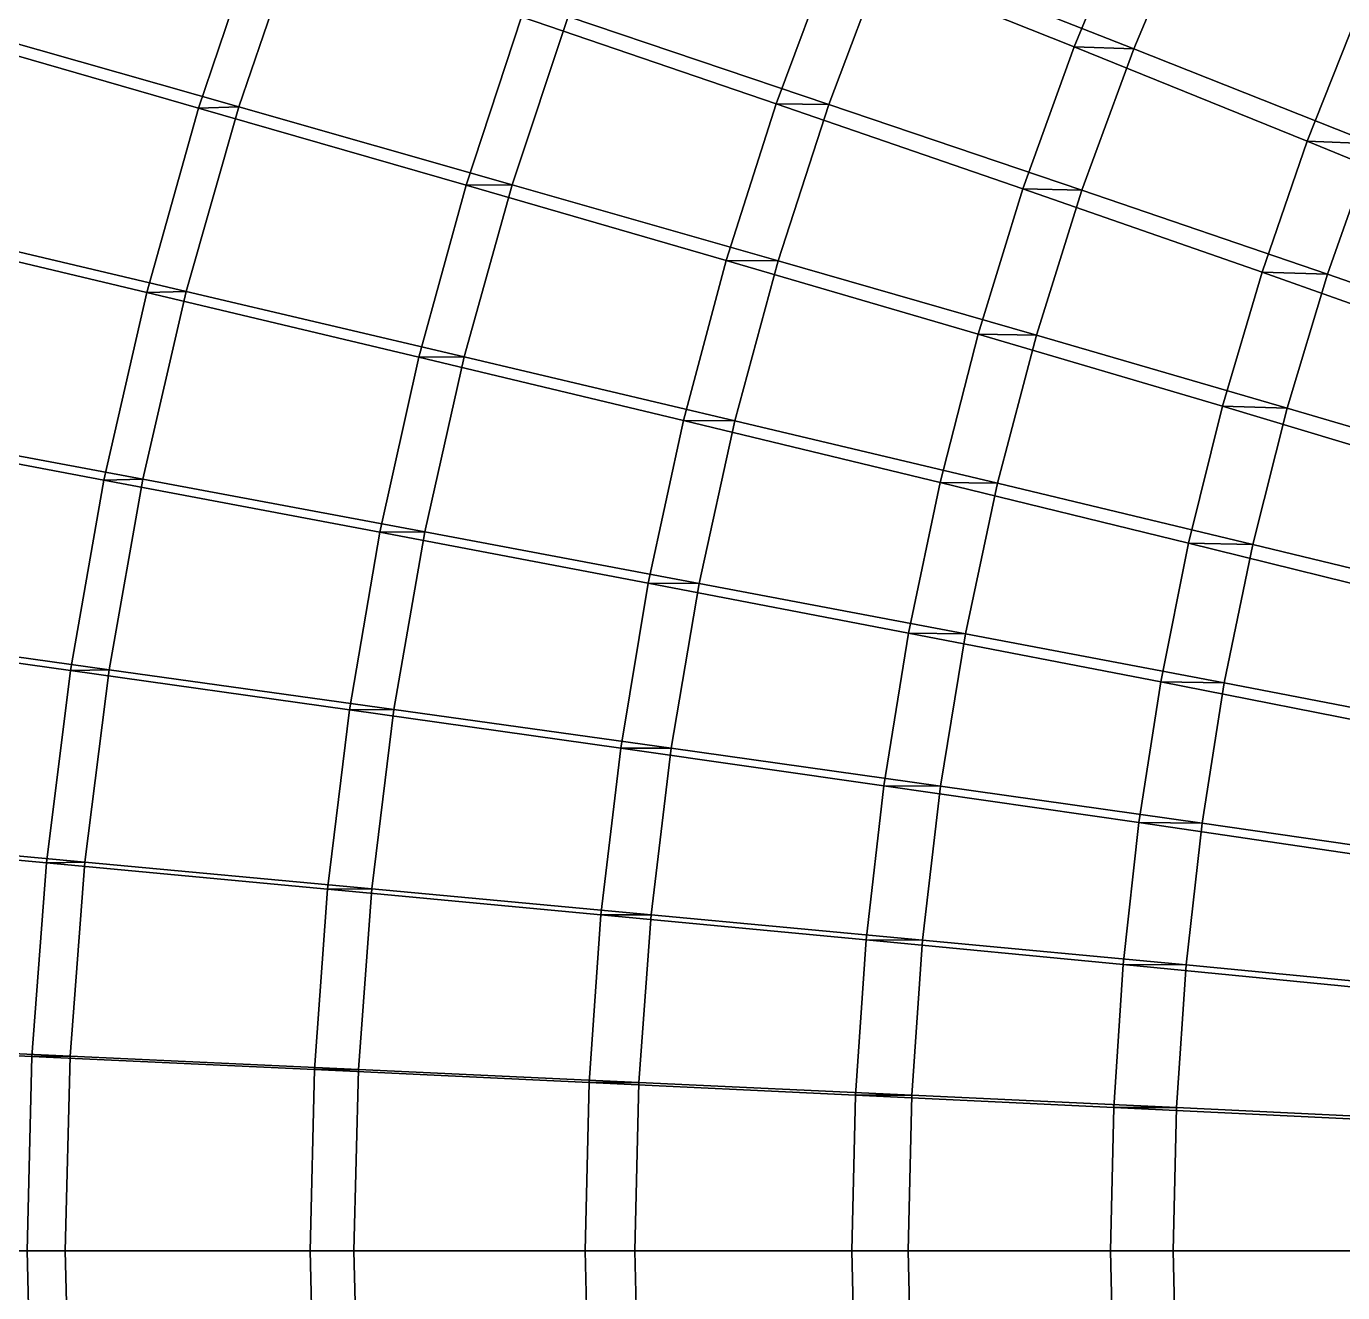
# Model space of a CAD drawing. Header units: metres. Extents: x -2184624 to 1125696, y -1900362 to 1900362.
# Drawn here: x -551038 to -344744, y -6583 to 191972 of the extents above; entities that cross this region are included whole.
import ezdxf

# ---------------------------------------------------------------- set-up
doc = ezdxf.new("R2010")
doc.units = ezdxf.units.M

msp = doc.modelspace()

# ---------------------------------------------------------------- linework, layer by layer
for points in [[(-386847.72, 188742.94, 474286.2), (-424615.16, 203814.2, 493587.8), (-414621.5, 227140.56, 488981.1), (-377900.16, 210403.06, 469848)], [(-377488.1, 188465.88, 492009.75), (-416228.16, 203680.02, 511348.12), (-406083.44, 226956.06, 506774.4), (-368391.4, 210058.28, 487597.06)], [(-524035.1, 179144.9, 535186.56), (-567127.94, 191551.9, 549494.56), (-556722.6, 221766.23, 545665.44), (-514510.97, 207431.45, 531430.44)], [(-517724.6, 179321.75, 552895.44), (-561676.44, 191857.75, 567190.94), (-551147.6, 222102.08, 563400.8), (-508079.84, 207617.14, 549174.7)], [(-433546.16, 179826.3, 497672.1), (-473444.66, 193462.89, 515420), (-463556.94, 219223.48, 511209.25), (-424615.16, 203814.2, 493587.8)], [(-425292.97, 179731.89, 515402.66), (-466122.22, 193504.58, 533163.9), (-456098.44, 219244.39, 528988.5), (-416228.16, 203680.02, 511348.12)], [(-350289.47, 173972.17, 453339.9), (-386847.72, 188742.94, 474286.2), (-377900.16, 210403.06, 469848), (-342364.9, 194000.1, 449096.9)], [(-386847.72, 188742.94, 474286.2), (-377488.1, 188465.88, 492009.75), (-368391.4, 210058.28, 487597.06), (-377900.16, 210403.06, 469848)], [(-377900.16, 210403.06, 469848), (-368391.4, 210058.28, 487597.06), (-377488.1, 188465.88, 492009.75), (-386847.72, 188742.94, 474286.2)], [(-339909.47, 173569.52, 471004.53), (-377488.1, 188465.88, 492009.75), (-368391.4, 210058.28, 487597.06), (-331836.9, 193514.34, 466778.28)], [(-524035.1, 179144.9, 535186.56), (-517724.6, 179321.75, 552895.44), (-508079.84, 207617.14, 549174.7), (-514510.97, 207431.45, 531430.44)], [(-514510.97, 207431.45, 531430.44), (-508079.84, 207617.14, 549174.7), (-517724.6, 179321.75, 552895.44), (-524035.1, 179144.9, 535186.56)], [(-482109.8, 167054.53, 519085.06), (-524035.1, 179144.9, 535186.56), (-514510.97, 207431.45, 531430.44), (-473444.66, 193462.89, 515420)], [(-474905.7, 167107.69, 536797.8), (-517724.6, 179321.75, 552895.44), (-508079.84, 207617.14, 549174.7), (-466122.22, 193504.58, 533163.9)], [(-394844.03, 166488.33, 478221.47), (-433546.16, 179826.3, 497672.1), (-424615.16, 203814.2, 493587.8), (-386847.72, 188742.94, 474286.2)], [(-433546.16, 179826.3, 497672.1), (-425292.97, 179731.89, 515402.66), (-416228.16, 203680.02, 511348.12), (-424615.16, 203814.2, 493587.8)], [(-424615.16, 203814.2, 493587.8), (-416228.16, 203680.02, 511348.12), (-425292.97, 179731.89, 515402.66), (-433546.16, 179826.3, 497672.1)], [(-385616.6, 166268.61, 495921.84), (-425292.97, 179731.89, 515402.66), (-416228.16, 203680.02, 511348.12), (-377488.1, 188465.88, 492009.75)], [(-424615.16, 203814.2, 493587.8), (-416228.16, 203680.02, 511348.12), (-377488.1, 188465.88, 492009.75), (-386847.72, 188742.94, 474286.2)], [(-386847.72, 188742.94, 474286.2), (-377488.1, 188465.88, 492009.75), (-416228.16, 203680.02, 511348.12), (-424615.16, 203814.2, 493587.8)], [(-314977.72, 159464.73, 430786.5), (-350289.47, 173972.17, 453339.9), (-342364.9, 194000.1, 449096.9), (-308054.66, 177890.1, 426767.4)], [(-350289.47, 173972.17, 453339.9), (-339909.47, 173569.52, 471004.53), (-331836.9, 193514.34, 466778.28), (-342364.9, 194000.1, 449096.9)], [(-342364.9, 194000.1, 449096.9), (-331836.9, 193514.34, 466778.28), (-339909.47, 173569.52, 471004.53), (-350289.47, 173972.17, 453339.9)], [(-525962.8, 150402.8, 556055.6), (-570669.9, 160934.69, 570410.06), (-561676.44, 191857.75, 567190.94), (-517724.6, 179321.75, 552895.44)], [(-567127.94, 191551.9, 549494.56), (-561676.44, 191857.75, 567190.94), (-517724.6, 179321.75, 552895.44), (-524035.1, 179144.9, 535186.56)], [(-524035.1, 179144.9, 535186.56), (-517724.6, 179321.75, 552895.44), (-561676.44, 191857.75, 567190.94), (-567127.94, 191551.9, 549494.56)], [(-482109.8, 167054.53, 519085.06), (-474905.7, 167107.69, 536797.8), (-466122.22, 193504.58, 533163.9), (-473444.66, 193462.89, 515420)], [(-473444.66, 193462.89, 515420), (-466122.22, 193504.58, 533163.9), (-474905.7, 167107.69, 536797.8), (-482109.8, 167054.53, 519085.06)], [(-441373.25, 155251.36, 501227.12), (-482109.8, 167054.53, 519085.06), (-473444.66, 193462.89, 515420), (-433546.16, 179826.3, 497672.1)], [(-433236.5, 155187.55, 518931.5), (-474905.7, 167107.69, 536797.8), (-466122.22, 193504.58, 533163.9), (-425292.97, 179731.89, 515402.66)], [(-473444.66, 193462.89, 515420), (-466122.22, 193504.58, 533163.9), (-425292.97, 179731.89, 515402.66), (-433546.16, 179826.3, 497672.1)], [(-433546.16, 179826.3, 497672.1), (-425292.97, 179731.89, 515402.66), (-466122.22, 193504.58, 533163.9), (-473444.66, 193462.89, 515420)], [(-532170.8, 150242.92, 538376.9), (-576016.75, 160667.1, 552746.94), (-567127.94, 191551.9, 549494.56), (-524035.1, 179144.9, 535186.56)], [(-357371.5, 153415.95, 457102.22), (-394844.03, 166488.33, 478221.47), (-386847.72, 188742.94, 474286.2), (-350289.47, 173972.17, 453339.9)], [(-394844.03, 166488.33, 478221.47), (-385616.6, 166268.61, 495921.84), (-377488.1, 188465.88, 492009.75), (-386847.72, 188742.94, 474286.2)], [(-386847.72, 188742.94, 474286.2), (-377488.1, 188465.88, 492009.75), (-385616.6, 166268.61, 495921.84), (-394844.03, 166488.33, 478221.47)], [(-386847.72, 188742.94, 474286.2), (-377488.1, 188465.88, 492009.75), (-339909.47, 173569.52, 471004.53), (-350289.47, 173972.17, 453339.9)], [(-350289.47, 173972.17, 453339.9), (-339909.47, 173569.52, 471004.53), (-377488.1, 188465.88, 492009.75), (-386847.72, 188742.94, 474286.2)], [(-347122.8, 153086.17, 474751.4), (-385616.6, 166268.61, 495921.84), (-377488.1, 188465.88, 492009.75), (-339909.47, 173569.52, 471004.53)], [(-401852.1, 143706.33, 481646.94), (-441373.25, 155251.36, 501227.12), (-433546.16, 179826.3, 497672.1), (-394844.03, 166488.33, 478221.47)], [(-441373.25, 155251.36, 501227.12), (-433236.5, 155187.55, 518931.5), (-425292.97, 179731.89, 515402.66), (-433546.16, 179826.3, 497672.1)], [(-433546.16, 179826.3, 497672.1), (-425292.97, 179731.89, 515402.66), (-433236.5, 155187.55, 518931.5), (-441373.25, 155251.36, 501227.12)], [(-433546.16, 179826.3, 497672.1), (-425292.97, 179731.89, 515402.66), (-385616.6, 166268.61, 495921.84), (-394844.03, 166488.33, 478221.47)], [(-394844.03, 166488.33, 478221.47), (-385616.6, 166268.61, 495921.84), (-425292.97, 179731.89, 515402.66), (-433546.16, 179826.3, 497672.1)], [(-392739.72, 143534.86, 499326.8), (-433236.5, 155187.55, 518931.5), (-425292.97, 179731.89, 515402.66), (-385616.6, 166268.61, 495921.84)], [(-532170.8, 150242.92, 538376.9), (-525962.8, 150402.8, 556055.6), (-517724.6, 179321.75, 552895.44), (-524035.1, 179144.9, 535186.56)], [(-524035.1, 179144.9, 535186.56), (-517724.6, 179321.75, 552895.44), (-525962.8, 150402.8, 556055.6), (-532170.8, 150242.92, 538376.9)], [(-489512.03, 140084.56, 522198.12), (-532170.8, 150242.92, 538376.9), (-524035.1, 179144.9, 535186.56), (-482109.8, 167054.53, 519085.06)], [(-482408.34, 140141.1, 539884.25), (-525962.8, 150402.8, 556055.6), (-517724.6, 179321.75, 552895.44), (-474905.7, 167107.69, 536797.8)], [(-524035.1, 179144.9, 535186.56), (-517724.6, 179321.75, 552895.44), (-474905.7, 167107.69, 536797.8), (-482109.8, 167054.53, 519085.06)], [(-482109.8, 167054.53, 519085.06), (-474905.7, 167107.69, 536797.8), (-517724.6, 179321.75, 552895.44), (-524035.1, 179144.9, 535186.56)], [(-321164.9, 140576.22, 434351.28), (-357371.5, 153415.95, 457102.22), (-350289.47, 173972.17, 453339.9), (-314977.72, 159464.73, 430786.5)], [(-357371.5, 153415.95, 457102.22), (-347122.8, 153086.17, 474751.4), (-339909.47, 173569.52, 471004.53), (-350289.47, 173972.17, 453339.9)], [(-350289.47, 173972.17, 453339.9), (-339909.47, 173569.52, 471004.53), (-347122.8, 153086.17, 474751.4), (-357371.5, 153415.95, 457102.22)], [(-350289.47, 173972.17, 453339.9), (-339909.47, 173569.52, 471004.53), (-303527.1, 158961.64, 448365.88), (-314977.72, 159464.73, 430786.5)], [(-314977.72, 159464.73, 430786.5), (-303527.1, 158961.64, 448365.88), (-339909.47, 173569.52, 471004.53), (-350289.47, 173972.17, 453339.9)], [(-309845.66, 140158.6, 451924.4), (-347122.8, 153086.17, 474751.4), (-339909.47, 173569.52, 471004.53), (-303527.1, 158961.64, 448365.88)], [(-489512.03, 140084.56, 522198.12), (-482408.34, 140141.1, 539884.25), (-474905.7, 167107.69, 536797.8), (-482109.8, 167054.53, 519085.06)], [(-482109.8, 167054.53, 519085.06), (-474905.7, 167107.69, 536797.8), (-482408.34, 140141.1, 539884.25), (-489512.03, 140084.56, 522198.12)], [(-440021.88, 130126.09, 521928.53), (-482408.34, 140141.1, 539884.25), (-474905.7, 167107.69, 536797.8), (-433236.5, 155187.55, 518931.5)], [(-482109.8, 167054.53, 519085.06), (-474905.7, 167107.69, 536797.8), (-433236.5, 155187.55, 518931.5), (-441373.25, 155251.36, 501227.12)], [(-441373.25, 155251.36, 501227.12), (-433236.5, 155187.55, 518931.5), (-474905.7, 167107.69, 536797.8), (-482109.8, 167054.53, 519085.06)], [(-448059.8, 130167.22, 504246.66), (-489512.03, 140084.56, 522198.12), (-482109.8, 167054.53, 519085.06), (-441373.25, 155251.36, 501227.12)], [(-363578.34, 132390.86, 460377.62), (-401852.1, 143706.33, 481646.94), (-394844.03, 166488.33, 478221.47), (-357371.5, 153415.95, 457102.22)], [(-401852.1, 143706.33, 481646.94), (-392739.72, 143534.86, 499326.8), (-385616.6, 166268.61, 495921.84), (-394844.03, 166488.33, 478221.47)], [(-394844.03, 166488.33, 478221.47), (-385616.6, 166268.61, 495921.84), (-392739.72, 143534.86, 499326.8), (-401852.1, 143706.33, 481646.94)], [(-394844.03, 166488.33, 478221.47), (-385616.6, 166268.61, 495921.84), (-347122.8, 153086.17, 474751.4), (-357371.5, 153415.95, 457102.22)], [(-357371.5, 153415.95, 457102.22), (-347122.8, 153086.17, 474751.4), (-385616.6, 166268.61, 495921.84), (-394844.03, 166488.33, 478221.47)], [(-353443.97, 132124.92, 478012.94), (-392739.72, 143534.86, 499326.8), (-385616.6, 166268.61, 495921.84), (-347122.8, 153086.17, 474751.4)], [(-532756.44, 120959.17, 558649.56), (-578085.94, 129440.766, 573052.3), (-570669.9, 160934.69, 570410.06), (-525962.8, 150402.8, 556055.6)], [(-576016.75, 160667.1, 552746.94), (-570669.9, 160934.69, 570410.06), (-525962.8, 150402.8, 556055.6), (-532170.8, 150242.92, 538376.9)], [(-532170.8, 150242.92, 538376.9), (-525962.8, 150402.8, 556055.6), (-570669.9, 160934.69, 570410.06), (-576016.75, 160667.1, 552746.94)], [(-538880.56, 120823.17, 540995.7), (-583346.94, 129218.39, 555416.56), (-576016.75, 160667.1, 552746.94), (-532170.8, 150242.92, 538376.9)], [(-407839.06, 120466.61, 484556.5), (-448059.8, 130167.22, 504246.66), (-441373.25, 155251.36, 501227.12), (-401852.1, 143706.33, 481646.94)], [(-448059.8, 130167.22, 504246.66), (-440021.88, 130126.09, 521928.53), (-433236.5, 155187.55, 518931.5), (-441373.25, 155251.36, 501227.12)], [(-441373.25, 155251.36, 501227.12), (-433236.5, 155187.55, 518931.5), (-440021.88, 130126.09, 521928.53), (-448059.8, 130167.22, 504246.66)], [(-441373.25, 155251.36, 501227.12), (-433236.5, 155187.55, 518931.5), (-392739.72, 143534.86, 499326.8), (-401852.1, 143706.33, 481646.94)], [(-401852.1, 143706.33, 481646.94), (-392739.72, 143534.86, 499326.8), (-433236.5, 155187.55, 518931.5), (-441373.25, 155251.36, 501227.12)], [(-398824.38, 120335.61, 502218.7), (-440021.88, 130126.09, 521928.53), (-433236.5, 155187.55, 518931.5), (-392739.72, 143534.86, 499326.8)], [(-326587.3, 121276.42, 437454.94), (-363578.34, 132390.86, 460377.62), (-357371.5, 153415.95, 457102.22), (-321164.9, 140576.22, 434351.28)], [(-363578.34, 132390.86, 460377.62), (-353443.97, 132124.92, 478012.94), (-347122.8, 153086.17, 474751.4), (-357371.5, 153415.95, 457102.22)], [(-357371.5, 153415.95, 457102.22), (-347122.8, 153086.17, 474751.4), (-353443.97, 132124.92, 478012.94), (-363578.34, 132390.86, 460377.62)], [(-357371.5, 153415.95, 457102.22), (-347122.8, 153086.17, 474751.4), (-309845.66, 140158.6, 451924.4), (-321164.9, 140576.22, 434351.28)], [(-321164.9, 140576.22, 434351.28), (-309845.66, 140158.6, 451924.4), (-347122.8, 153086.17, 474751.4), (-357371.5, 153415.95, 457102.22)], [(-315382.56, 120935.266, 455022.12), (-353443.97, 132124.92, 478012.94), (-347122.8, 153086.17, 474751.4), (-309845.66, 140158.6, 451924.4)], [(-538880.56, 120823.17, 540995.7), (-532756.44, 120959.17, 558649.56), (-525962.8, 150402.8, 556055.6), (-532170.8, 150242.92, 538376.9)], [(-532170.8, 150242.92, 538376.9), (-525962.8, 150402.8, 556055.6), (-532756.44, 120959.17, 558649.56), (-538880.56, 120823.17, 540995.7)], [(-495616.8, 112641.86, 524753), (-538880.56, 120823.17, 540995.7), (-532170.8, 150242.92, 538376.9), (-489512.03, 140084.56, 522198.12)], [(-488595.5, 112695, 542417.25), (-532756.44, 120959.17, 558649.56), (-525962.8, 150402.8, 556055.6), (-482408.34, 140141.1, 539884.25)], [(-532170.8, 150242.92, 538376.9), (-525962.8, 150402.8, 556055.6), (-482408.34, 140141.1, 539884.25), (-489512.03, 140084.56, 522198.12)], [(-489512.03, 140084.56, 522198.12), (-482408.34, 140141.1, 539884.25), (-525962.8, 150402.8, 556055.6), (-532170.8, 150242.92, 538376.9)], [(-368880.88, 110958.75, 463159.78), (-407839.06, 120466.61, 484556.5), (-401852.1, 143706.33, 481646.94), (-363578.34, 132390.86, 460377.62)], [(-407839.06, 120466.61, 484556.5), (-398824.38, 120335.61, 502218.7), (-392739.72, 143534.86, 499326.8), (-401852.1, 143706.33, 481646.94)], [(-401852.1, 143706.33, 481646.94), (-392739.72, 143534.86, 499326.8), (-398824.38, 120335.61, 502218.7), (-407839.06, 120466.61, 484556.5)], [(-401852.1, 143706.33, 481646.94), (-392739.72, 143534.86, 499326.8), (-353443.97, 132124.92, 478012.94), (-363578.34, 132390.86, 460377.62)], [(-363578.34, 132390.86, 460377.62), (-353443.97, 132124.92, 478012.94), (-392739.72, 143534.86, 499326.8), (-401852.1, 143706.33, 481646.94)], [(-358843.7, 110748.94, 480783.1), (-398824.38, 120335.61, 502218.7), (-392739.72, 143534.86, 499326.8), (-353443.97, 132124.92, 478012.94)], [(-495616.8, 112641.86, 524753), (-488595.5, 112695, 542417.25), (-482408.34, 140141.1, 539884.25), (-489512.03, 140084.56, 522198.12)], [(-489512.03, 140084.56, 522198.12), (-482408.34, 140141.1, 539884.25), (-488595.5, 112695, 542417.25), (-495616.8, 112641.86, 524753)], [(-453574.25, 104654.55, 506725.22), (-495616.8, 112641.86, 524753), (-489512.03, 140084.56, 522198.12), (-448059.8, 130167.22, 504246.66)], [(-489512.03, 140084.56, 522198.12), (-482408.34, 140141.1, 539884.25), (-440021.88, 130126.09, 521928.53), (-448059.8, 130167.22, 504246.66)], [(-448059.8, 130167.22, 504246.66), (-440021.88, 130126.09, 521928.53), (-482408.34, 140141.1, 539884.25), (-489512.03, 140084.56, 522198.12)], [(-445617.44, 104629.47, 524388.5), (-488595.5, 112695, 542417.25), (-482408.34, 140141.1, 539884.25), (-440021.88, 130126.09, 521928.53)], [(-331219.8, 101619.45, 440091.72), (-368880.88, 110958.75, 463159.78), (-363578.34, 132390.86, 460377.62), (-326587.3, 121276.42, 437454.94)], [(-368880.88, 110958.75, 463159.78), (-358843.7, 110748.94, 480783.1), (-353443.97, 132124.92, 478012.94), (-363578.34, 132390.86, 460377.62)], [(-363578.34, 132390.86, 460377.62), (-353443.97, 132124.92, 478012.94), (-358843.7, 110748.94, 480783.1), (-368880.88, 110958.75, 463159.78)], [(-363578.34, 132390.86, 460377.62), (-353443.97, 132124.92, 478012.94), (-315382.56, 120935.266, 455022.12), (-326587.3, 121276.42, 437454.94)], [(-326587.3, 121276.42, 437454.94), (-315382.56, 120935.266, 455022.12), (-353443.97, 132124.92, 478012.94), (-363578.34, 132390.86, 460377.62)], [(-320112.44, 101347.016, 457653.66), (-358843.7, 110748.94, 480783.1), (-353443.97, 132124.92, 478012.94), (-315382.56, 120935.266, 455022.12)], [(-412776.75, 96841.51, 486944.78), (-453574.25, 104654.55, 506725.22), (-448059.8, 130167.22, 504246.66), (-407839.06, 120466.61, 484556.5)], [(-453574.25, 104654.55, 506725.22), (-445617.44, 104629.47, 524388.5), (-440021.88, 130126.09, 521928.53), (-448059.8, 130167.22, 504246.66)], [(-448059.8, 130167.22, 504246.66), (-440021.88, 130126.09, 521928.53), (-445617.44, 104629.47, 524388.5), (-453574.25, 104654.55, 506725.22)], [(-448059.8, 130167.22, 504246.66), (-440021.88, 130126.09, 521928.53), (-398824.38, 120335.61, 502218.7), (-407839.06, 120466.61, 484556.5)], [(-407839.06, 120466.61, 484556.5), (-398824.38, 120335.61, 502218.7), (-440021.88, 130126.09, 521928.53), (-448059.8, 130167.22, 504246.66)], [(-403842.25, 96744.48, 504592.28), (-445617.44, 104629.47, 524388.5), (-440021.88, 130126.09, 521928.53), (-398824.38, 120335.61, 502218.7)], [(-544132.4, 90985.77, 543037.56), (-589084.5, 97314.945, 557498.44), (-583346.94, 129218.39, 555416.56), (-538880.56, 120823.17, 540995.7)], [(-538073.75, 91092.49, 560671.94), (-583890.4, 97486.57, 575112.8), (-578085.94, 129440.766, 573052.3), (-532756.44, 120959.17, 558649.56)], [(-583346.94, 129218.39, 555416.56), (-578085.94, 129440.766, 573052.3), (-532756.44, 120959.17, 558649.56), (-538880.56, 120823.17, 540995.7)], [(-538880.56, 120823.17, 540995.7), (-532756.44, 120959.17, 558649.56), (-578085.94, 129440.766, 573052.3), (-583346.94, 129218.39, 555416.56)], [(-544132.4, 90985.77, 543037.56), (-538073.75, 91092.49, 560671.94), (-532756.44, 120959.17, 558649.56), (-538880.56, 120823.17, 540995.7)], [(-538880.56, 120823.17, 540995.7), (-532756.44, 120959.17, 558649.56), (-538073.75, 91092.49, 560671.94), (-544132.4, 90985.77, 543037.56)], [(-500395.3, 84817.836, 526745.4), (-544132.4, 90985.77, 543037.56), (-538880.56, 120823.17, 540995.7), (-495616.8, 112641.86, 524753)], [(-538880.56, 120823.17, 540995.7), (-532756.44, 120959.17, 558649.56), (-488595.5, 112695, 542417.25), (-495616.8, 112641.86, 524753)], [(-495616.8, 112641.86, 524753), (-488595.5, 112695, 542417.25), (-532756.44, 120959.17, 558649.56), (-538880.56, 120823.17, 540995.7)], [(-493438.2, 84862.35, 544392.4), (-538073.75, 91092.49, 560671.94), (-532756.44, 120959.17, 558649.56), (-488595.5, 112695, 542417.25)], [(-373254.28, 89183.734, 465443.72), (-412776.75, 96841.51, 486944.78), (-407839.06, 120466.61, 484556.5), (-368880.88, 110958.75, 463159.78)], [(-412776.75, 96841.51, 486944.78), (-403842.25, 96744.48, 504592.28), (-398824.38, 120335.61, 502218.7), (-407839.06, 120466.61, 484556.5)], [(-407839.06, 120466.61, 484556.5), (-398824.38, 120335.61, 502218.7), (-403842.25, 96744.48, 504592.28), (-412776.75, 96841.51, 486944.78)], [(-407839.06, 120466.61, 484556.5), (-398824.38, 120335.61, 502218.7), (-358843.7, 110748.94, 480783.1), (-368880.88, 110958.75, 463159.78)], [(-368880.88, 110958.75, 463159.78), (-358843.7, 110748.94, 480783.1), (-398824.38, 120335.61, 502218.7), (-407839.06, 120466.61, 484556.5)], [(-363296.84, 89023.64, 483056.9), (-403842.25, 96744.48, 504592.28), (-398824.38, 120335.61, 502218.7), (-358843.7, 110748.94, 480783.1)], [(-500395.3, 84817.836, 526745.4), (-493438.2, 84862.35, 544392.4), (-488595.5, 112695, 542417.25), (-495616.8, 112641.86, 524753)], [(-495616.8, 112641.86, 524753), (-488595.5, 112695, 542417.25), (-493438.2, 84862.35, 544392.4), (-500395.3, 84817.836, 526745.4)], [(-457890.84, 78795.98, 508657.7), (-500395.3, 84817.836, 526745.4), (-495616.8, 112641.86, 524753), (-453574.25, 104654.55, 506725.22)], [(-495616.8, 112641.86, 524753), (-488595.5, 112695, 542417.25), (-445617.44, 104629.47, 524388.5), (-453574.25, 104654.55, 506725.22)], [(-453574.25, 104654.55, 506725.22), (-445617.44, 104629.47, 524388.5), (-488595.5, 112695, 542417.25), (-495616.8, 112641.86, 524753)], [(-449997.22, 78781.74, 526306.4), (-493438.2, 84862.35, 544392.4), (-488595.5, 112695, 542417.25), (-445617.44, 104629.47, 524388.5)], [(-335040.4, 81661.53, 442256.3), (-373254.28, 89183.734, 465443.72), (-368880.88, 110958.75, 463159.78), (-331219.8, 101619.45, 440091.72)], [(-373254.28, 89183.734, 465443.72), (-363296.84, 89023.64, 483056.9), (-358843.7, 110748.94, 480783.1), (-368880.88, 110958.75, 463159.78)], [(-368880.88, 110958.75, 463159.78), (-358843.7, 110748.94, 480783.1), (-363296.84, 89023.64, 483056.9), (-373254.28, 89183.734, 465443.72)], [(-368880.88, 110958.75, 463159.78), (-358843.7, 110748.94, 480783.1), (-320112.44, 101347.016, 457653.66), (-331219.8, 101619.45, 440091.72)], [(-331219.8, 101619.45, 440091.72), (-320112.44, 101347.016, 457653.66), (-358843.7, 110748.94, 480783.1), (-368880.88, 110958.75, 463159.78)], [(-324013.03, 81451.36, 459813.62), (-363296.84, 89023.64, 483056.9), (-358843.7, 110748.94, 480783.1), (-320112.44, 101347.016, 457653.66)], [(-416641.78, 72905.555, 488807.16), (-457890.84, 78795.98, 508657.7), (-453574.25, 104654.55, 506725.22), (-412776.75, 96841.51, 486944.78)], [(-457890.84, 78795.98, 508657.7), (-449997.22, 78781.74, 526306.4), (-445617.44, 104629.47, 524388.5), (-453574.25, 104654.55, 506725.22)], [(-453574.25, 104654.55, 506725.22), (-445617.44, 104629.47, 524388.5), (-449997.22, 78781.74, 526306.4), (-457890.84, 78795.98, 508657.7)], [(-453574.25, 104654.55, 506725.22), (-445617.44, 104629.47, 524388.5), (-403842.25, 96744.48, 504592.28), (-412776.75, 96841.51, 486944.78)], [(-412776.75, 96841.51, 486944.78), (-403842.25, 96744.48, 504592.28), (-445617.44, 104629.47, 524388.5), (-453574.25, 104654.55, 506725.22)], [(-407769.84, 72837.32, 506443.1), (-449997.22, 78781.74, 526306.4), (-445617.44, 104629.47, 524388.5), (-403842.25, 96744.48, 504592.28)], [(-547901.5, 60833.223, 544499), (-593202.25, 65068.29, 558988.5), (-589084.5, 97314.945, 557498.44), (-544132.4, 90985.77, 543037.56)], [(-589084.5, 97314.945, 557498.44), (-583890.4, 97486.57, 575112.8), (-538073.75, 91092.49, 560671.94), (-544132.4, 90985.77, 543037.56)], [(-544132.4, 90985.77, 543037.56), (-538073.75, 91092.49, 560671.94), (-583890.4, 97486.57, 575112.8), (-589084.5, 97314.945, 557498.44)], [(-541889.6, 60906.62, 562119.5), (-588056, 65185.008, 576587.5), (-583890.4, 97486.57, 575112.8), (-538073.75, 91092.49, 560671.94)], [(-376677.56, 67132, 467224.9), (-416641.78, 72905.555, 488807.16), (-412776.75, 96841.51, 486944.78), (-373254.28, 89183.734, 465443.72)], [(-416641.78, 72905.555, 488807.16), (-407769.84, 72837.32, 506443.1), (-403842.25, 96744.48, 504592.28), (-412776.75, 96841.51, 486944.78)], [(-412776.75, 96841.51, 486944.78), (-403842.25, 96744.48, 504592.28), (-407769.84, 72837.32, 506443.1), (-416641.78, 72905.555, 488807.16)], [(-412776.75, 96841.51, 486944.78), (-403842.25, 96744.48, 504592.28), (-363296.84, 89023.64, 483056.9), (-373254.28, 89183.734, 465443.72)], [(-373254.28, 89183.734, 465443.72), (-363296.84, 89023.64, 483056.9), (-403842.25, 96744.48, 504592.28), (-412776.75, 96841.51, 486944.78)], [(-366782.38, 67016.44, 484830.1), (-407769.84, 72837.32, 506443.1), (-403842.25, 96744.48, 504592.28), (-363296.84, 89023.64, 483056.9)], [(-547901.5, 60833.223, 544499), (-541889.6, 60906.62, 562119.5), (-538073.75, 91092.49, 560671.94), (-544132.4, 90985.77, 543037.56)], [(-544132.4, 90985.77, 543037.56), (-538073.75, 91092.49, 560671.94), (-541889.6, 60906.62, 562119.5), (-547901.5, 60833.223, 544499)], [(-503824.7, 56705.93, 528171.2), (-547901.5, 60833.223, 544499), (-544132.4, 90985.77, 543037.56), (-500395.3, 84817.836, 526745.4)], [(-544132.4, 90985.77, 543037.56), (-538073.75, 91092.49, 560671.94), (-493438.2, 84862.35, 544392.4), (-500395.3, 84817.836, 526745.4)], [(-500395.3, 84817.836, 526745.4), (-493438.2, 84862.35, 544392.4), (-538073.75, 91092.49, 560671.94), (-544132.4, 90985.77, 543037.56)], [(-496913.5, 56737.805, 545805.8), (-541889.6, 60906.62, 562119.5), (-538073.75, 91092.49, 560671.94), (-493438.2, 84862.35, 544392.4)], [(-338031.03, 61460.664, 443944.56), (-376677.56, 67132, 467224.9), (-373254.28, 89183.734, 465443.72), (-335040.4, 81661.53, 442256.3)], [(-376677.56, 67132, 467224.9), (-366782.38, 67016.44, 484830.1), (-363296.84, 89023.64, 483056.9), (-373254.28, 89183.734, 465443.72)], [(-373254.28, 89183.734, 465443.72), (-363296.84, 89023.64, 483056.9), (-366782.38, 67016.44, 484830.1), (-376677.56, 67132, 467224.9)], [(-373254.28, 89183.734, 465443.72), (-363296.84, 89023.64, 483056.9), (-324013.03, 81451.36, 459813.62), (-335040.4, 81661.53, 442256.3)], [(-335040.4, 81661.53, 442256.3), (-324013.03, 81451.36, 459813.62), (-363296.84, 89023.64, 483056.9), (-373254.28, 89183.734, 465443.72)], [(-327066.1, 61307.58, 461498.2), (-366782.38, 67016.44, 484830.1), (-363296.84, 89023.64, 483056.9), (-324013.03, 81451.36, 459813.62)], [(-503824.7, 56705.93, 528171.2), (-496913.5, 56737.805, 545805.8), (-493438.2, 84862.35, 544392.4), (-500395.3, 84817.836, 526745.4)], [(-500395.3, 84817.836, 526745.4), (-493438.2, 84862.35, 544392.4), (-496913.5, 56737.805, 545805.8), (-503824.7, 56705.93, 528171.2)], [(-460988.72, 52676.355, 510040.9), (-503824.7, 56705.93, 528171.2), (-500395.3, 84817.836, 526745.4), (-457890.84, 78795.98, 508657.7)], [(-500395.3, 84817.836, 526745.4), (-493438.2, 84862.35, 544392.4), (-449997.22, 78781.74, 526306.4), (-457890.84, 78795.98, 508657.7)], [(-457890.84, 78795.98, 508657.7), (-449997.22, 78781.74, 526306.4), (-493438.2, 84862.35, 544392.4), (-500395.3, 84817.836, 526745.4)], [(-453140.34, 52669.09, 527679.06), (-496913.5, 56737.805, 545805.8), (-493438.2, 84862.35, 544392.4), (-449997.22, 78781.74, 526306.4)], [(-419415.72, 48734.836, 490140.1), (-460988.72, 52676.355, 510040.9), (-457890.84, 78795.98, 508657.7), (-416641.78, 72905.555, 488807.16)], [(-460988.72, 52676.355, 510040.9), (-453140.34, 52669.09, 527679.06), (-449997.22, 78781.74, 526306.4), (-457890.84, 78795.98, 508657.7)], [(-457890.84, 78795.98, 508657.7), (-449997.22, 78781.74, 526306.4), (-453140.34, 52669.09, 527679.06), (-460988.72, 52676.355, 510040.9)], [(-457890.84, 78795.98, 508657.7), (-449997.22, 78781.74, 526306.4), (-407769.84, 72837.32, 506443.1), (-416641.78, 72905.555, 488807.16)], [(-416641.78, 72905.555, 488807.16), (-407769.84, 72837.32, 506443.1), (-449997.22, 78781.74, 526306.4), (-457890.84, 78795.98, 508657.7)], [(-410588.47, 48691.53, 507767.66), (-453140.34, 52669.09, 527679.06), (-449997.22, 78781.74, 526306.4), (-407769.84, 72837.32, 506443.1)], [(-379134.72, 44871.39, 468499.7), (-419415.72, 48734.836, 490140.1), (-416641.78, 72905.555, 488807.16), (-376677.56, 67132, 467224.9)], [(-419415.72, 48734.836, 490140.1), (-410588.47, 48691.53, 507767.66), (-407769.84, 72837.32, 506443.1), (-416641.78, 72905.555, 488807.16)], [(-416641.78, 72905.555, 488807.16), (-407769.84, 72837.32, 506443.1), (-410588.47, 48691.53, 507767.66), (-419415.72, 48734.836, 490140.1)], [(-416641.78, 72905.555, 488807.16), (-407769.84, 72837.32, 506443.1), (-366782.38, 67016.44, 484830.1), (-376677.56, 67132, 467224.9)], [(-376677.56, 67132, 467224.9), (-366782.38, 67016.44, 484830.1), (-407769.84, 72837.32, 506443.1), (-416641.78, 72905.555, 488807.16)], [(-369284.03, 44796.492, 486099.12), (-410588.47, 48691.53, 507767.66), (-407769.84, 72837.32, 506443.1), (-366782.38, 67016.44, 484830.1)], [(-340177.62, 41076.29, 445153.03), (-379134.72, 44871.39, 468499.7), (-376677.56, 67132, 467224.9), (-338031.03, 61460.664, 443944.56)], [(-379134.72, 44871.39, 468499.7), (-369284.03, 44796.492, 486099.12), (-366782.38, 67016.44, 484830.1), (-376677.56, 67132, 467224.9)], [(-376677.56, 67132, 467224.9), (-366782.38, 67016.44, 484830.1), (-369284.03, 44796.492, 486099.12), (-379134.72, 44871.39, 468499.7)], [(-376677.56, 67132, 467224.9), (-366782.38, 67016.44, 484830.1), (-327066.1, 61307.58, 461498.2), (-338031.03, 61460.664, 443944.56)], [(-338031.03, 61460.664, 443944.56), (-327066.1, 61307.58, 461498.2), (-366782.38, 67016.44, 484830.1), (-376677.56, 67132, 467224.9)], [(-329257.38, 40976.383, 462703.97), (-369284.03, 44796.492, 486099.12), (-366782.38, 67016.44, 484830.1), (-327066.1, 61307.58, 461498.2)], [(-550170.1, 30469.504, 545377), (-595680.56, 32591.8, 559883.8), (-593202.25, 65068.29, 558988.5), (-547901.5, 60833.223, 544499)], [(-593202.25, 65068.29, 558988.5), (-588056, 65185.008, 576587.5), (-541889.6, 60906.62, 562119.5), (-547901.5, 60833.223, 544499)], [(-547901.5, 60833.223, 544499), (-541889.6, 60906.62, 562119.5), (-588056, 65185.008, 576587.5), (-593202.25, 65068.29, 558988.5)], [(-544186.4, 30506.887, 562989), (-590563.06, 32650.84, 577473.56), (-588056, 65185.008, 576587.5), (-541889.6, 60906.62, 562119.5)], [(-550170.1, 30469.504, 545377), (-544186.4, 30506.887, 562989), (-541889.6, 60906.62, 562119.5), (-547901.5, 60833.223, 544499)], [(-547901.5, 60833.223, 544499), (-541889.6, 60906.62, 562119.5), (-544186.4, 30506.887, 562989), (-550170.1, 30469.504, 545377)], [(-505889, 28401.227, 529027.9), (-550170.1, 30469.504, 545377), (-547901.5, 60833.223, 544499), (-503824.7, 56705.93, 528171.2)], [(-547901.5, 60833.223, 544499), (-541889.6, 60906.62, 562119.5), (-496913.5, 56737.805, 545805.8), (-503824.7, 56705.93, 528171.2)], [(-503824.7, 56705.93, 528171.2), (-496913.5, 56737.805, 545805.8), (-541889.6, 60906.62, 562119.5), (-547901.5, 60833.223, 544499)], [(-499005.38, 28417.848, 546655), (-544186.4, 30506.887, 562989), (-541889.6, 60906.62, 562119.5), (-496913.5, 56737.805, 545805.8)], [(-505889, 28401.227, 529027.9), (-499005.38, 28417.848, 546655), (-496913.5, 56737.805, 545805.8), (-503824.7, 56705.93, 528171.2)], [(-503824.7, 56705.93, 528171.2), (-496913.5, 56737.805, 545805.8), (-499005.38, 28417.848, 546655), (-505889, 28401.227, 529027.9)], [(-462853.25, 26382.018, 510871.94), (-505889, 28401.227, 529027.9), (-503824.7, 56705.93, 528171.2), (-460988.72, 52676.355, 510040.9)], [(-503824.7, 56705.93, 528171.2), (-496913.5, 56737.805, 545805.8), (-453140.34, 52669.09, 527679.06), (-460988.72, 52676.355, 510040.9)], [(-460988.72, 52676.355, 510040.9), (-453140.34, 52669.09, 527679.06), (-496913.5, 56737.805, 545805.8), (-503824.7, 56705.93, 528171.2)], [(-455032.06, 26379.025, 528503.75), (-499005.38, 28417.848, 546655), (-496913.5, 56737.805, 545805.8), (-453140.34, 52669.09, 527679.06)], [(-421085.5, 24406.84, 490941), (-462853.25, 26382.018, 510871.94), (-460988.72, 52676.355, 510040.9), (-419415.72, 48734.836, 490140.1)], [(-462853.25, 26382.018, 510871.94), (-455032.06, 26379.025, 528503.75), (-453140.34, 52669.09, 527679.06), (-460988.72, 52676.355, 510040.9)], [(-460988.72, 52676.355, 510040.9), (-453140.34, 52669.09, 527679.06), (-455032.06, 26379.025, 528503.75), (-462853.25, 26382.018, 510871.94)], [(-460988.72, 52676.355, 510040.9), (-453140.34, 52669.09, 527679.06), (-410588.47, 48691.53, 507767.66), (-419415.72, 48734.836, 490140.1)], [(-419415.72, 48734.836, 490140.1), (-410588.47, 48691.53, 507767.66), (-453140.34, 52669.09, 527679.06), (-460988.72, 52676.355, 510040.9)], [(-412285.12, 24385.8, 508563.5), (-455032.06, 26379.025, 528503.75), (-453140.34, 52669.09, 527679.06), (-410588.47, 48691.53, 507767.66)], [(-380613.66, 22470.787, 469265.66), (-421085.5, 24406.84, 490941), (-419415.72, 48734.836, 490140.1), (-379134.72, 44871.39, 468499.7)], [(-421085.5, 24406.84, 490941), (-412285.12, 24385.8, 508563.5), (-410588.47, 48691.53, 507767.66), (-419415.72, 48734.836, 490140.1)], [(-419415.72, 48734.836, 490140.1), (-410588.47, 48691.53, 507767.66), (-412285.12, 24385.8, 508563.5), (-421085.5, 24406.84, 490941)], [(-419415.72, 48734.836, 490140.1), (-410588.47, 48691.53, 507767.66), (-369284.03, 44796.492, 486099.12), (-379134.72, 44871.39, 468499.7)], [(-379134.72, 44871.39, 468499.7), (-369284.03, 44796.492, 486099.12), (-410588.47, 48691.53, 507767.66), (-419415.72, 48734.836, 490140.1)], [(-370789.72, 22434.006, 486861.6), (-412285.12, 24385.8, 508563.5), (-410588.47, 48691.53, 507767.66), (-369284.03, 44796.492, 486099.12)], [(-341469.66, 20568.941, 445879.06), (-380613.66, 22470.787, 469265.66), (-379134.72, 44871.39, 468499.7), (-340177.62, 41076.29, 445153.03)], [(-380613.66, 22470.787, 469265.66), (-370789.72, 22434.006, 486861.6), (-369284.03, 44796.492, 486099.12), (-379134.72, 44871.39, 468499.7)], [(-379134.72, 44871.39, 468499.7), (-369284.03, 44796.492, 486099.12), (-370789.72, 22434.006, 486861.6), (-380613.66, 22470.787, 469265.66)], [(-379134.72, 44871.39, 468499.7), (-369284.03, 44796.492, 486099.12), (-329257.38, 40976.383, 462703.97), (-340177.62, 41076.29, 445153.03)], [(-340177.62, 41076.29, 445153.03), (-329257.38, 40976.383, 462703.97), (-369284.03, 44796.492, 486099.12), (-379134.72, 44871.39, 468499.7)], [(-330576.28, 20519.684, 463428.3), (-370789.72, 22434.006, 486861.6), (-369284.03, 44796.492, 486099.12), (-329257.38, 40976.383, 462703.97)], [(-550927.56, -0.046, 545670), (-596508, -0.04, 560182.2), (-595680.56, 32591.8, 559883.8), (-550170.1, 30469.504, 545377)], [(-595680.56, 32591.8, 559883.8), (-590563.06, 32650.84, 577473.56), (-544186.4, 30506.887, 562989), (-550170.1, 30469.504, 545377)], [(-550170.1, 30469.504, 545377), (-544186.4, 30506.887, 562989), (-590563.06, 32650.84, 577473.56), (-595680.56, 32591.8, 559883.8)], [(-544953.2, -0.012, 563279.25), (-591400.1, -0.038, 577768.94), (-590563.06, 32650.84, 577473.56), (-544186.4, 30506.887, 562989)], [(-550927.56, -0.046, 545670), (-544953.2, -0.012, 563279.25), (-544186.4, 30506.887, 562989), (-550170.1, 30469.504, 545377)], [(-550170.1, 30469.504, 545377), (-544186.4, 30506.887, 562989), (-544953.2, -0.012, 563279.25), (-550927.56, -0.046, 545670)], [(-506578.16, -0.074, 529313.6), (-550927.56, -0.046, 545670), (-550170.1, 30469.504, 545377), (-505889, 28401.227, 529027.9)], [(-550170.1, 30469.504, 545377), (-544186.4, 30506.887, 562989), (-499005.38, 28417.848, 546655), (-505889, 28401.227, 529027.9)], [(-505889, 28401.227, 529027.9), (-499005.38, 28417.848, 546655), (-544186.4, 30506.887, 562989), (-550170.1, 30469.504, 545377)], [(-499703.72, -0.026, 546938.4), (-544953.2, -0.012, 563279.25), (-544186.4, 30506.887, 562989), (-499005.38, 28417.848, 546655)], [(-506578.16, -0.074, 529313.6), (-499703.72, -0.026, 546938.4), (-499005.38, 28417.848, 546655), (-505889, 28401.227, 529027.9)], [(-505889, 28401.227, 529027.9), (-499005.38, 28417.848, 546655), (-499703.72, -0.026, 546938.4), (-506578.16, -0.074, 529313.6)], [(-463475.84, 0.052, 511149.06), (-506578.16, -0.074, 529313.6), (-505889, 28401.227, 529027.9), (-462853.25, 26382.018, 510871.94)], [(-505889, 28401.227, 529027.9), (-499005.38, 28417.848, 546655), (-455032.06, 26379.025, 528503.75), (-462853.25, 26382.018, 510871.94)], [(-462853.25, 26382.018, 510871.94), (-455032.06, 26379.025, 528503.75), (-499005.38, 28417.848, 546655), (-505889, 28401.227, 529027.9)], [(-455663.66, 0.033, 528778.75), (-499703.72, -0.026, 546938.4), (-499005.38, 28417.848, 546655), (-455032.06, 26379.025, 528503.75)], [(-421643.1, -0.067, 491208.03), (-463475.84, 0.052, 511149.06), (-462853.25, 26382.018, 510871.94), (-421085.5, 24406.84, 490941)], [(-463475.84, 0.052, 511149.06), (-455663.66, 0.033, 528778.75), (-455032.06, 26379.025, 528503.75), (-462853.25, 26382.018, 510871.94)], [(-462853.25, 26382.018, 510871.94), (-455032.06, 26379.025, 528503.75), (-455663.66, 0.033, 528778.75), (-463475.84, 0.052, 511149.06)], [(-462853.25, 26382.018, 510871.94), (-455032.06, 26379.025, 528503.75), (-412285.12, 24385.8, 508563.5), (-421085.5, 24406.84, 490941)], [(-421085.5, 24406.84, 490941), (-412285.12, 24385.8, 508563.5), (-455032.06, 26379.025, 528503.75), (-462853.25, 26382.018, 510871.94)], [(-412851.72, -0.083, 508828.9), (-455663.66, 0.033, 528778.75), (-455032.06, 26379.025, 528503.75), (-412285.12, 24385.8, 508563.5)], [(-381107.28, -0.055, 469521.1), (-421643.1, -0.067, 491208.03), (-421085.5, 24406.84, 490941), (-380613.66, 22470.787, 469265.66)], [(-421643.1, -0.067, 491208.03), (-412851.72, -0.083, 508828.9), (-412285.12, 24385.8, 508563.5), (-421085.5, 24406.84, 490941)], [(-421085.5, 24406.84, 490941), (-412285.12, 24385.8, 508563.5), (-412851.72, -0.083, 508828.9), (-421643.1, -0.067, 491208.03)], [(-421085.5, 24406.84, 490941), (-412285.12, 24385.8, 508563.5), (-370789.72, 22434.006, 486861.6), (-380613.66, 22470.787, 469265.66)], [(-380613.66, 22470.787, 469265.66), (-370789.72, 22434.006, 486861.6), (-412285.12, 24385.8, 508563.5), (-421085.5, 24406.84, 490941)], [(-371292.28, -0.029, 487115.84), (-412851.72, -0.083, 508828.9), (-412285.12, 24385.8, 508563.5), (-370789.72, 22434.006, 486861.6)], [(-341900.88, -0.041, 446121.34), (-381107.28, -0.055, 469521.1), (-380613.66, 22470.787, 469265.66), (-341469.66, 20568.941, 445879.06)], [(-381107.28, -0.055, 469521.1), (-371292.28, -0.029, 487115.84), (-370789.72, 22434.006, 486861.6), (-380613.66, 22470.787, 469265.66)], [(-380613.66, 22470.787, 469265.66), (-370789.72, 22434.006, 486861.6), (-371292.28, -0.029, 487115.84), (-381107.28, -0.055, 469521.1)], [(-380613.66, 22470.787, 469265.66), (-370789.72, 22434.006, 486861.6), (-330576.28, 20519.684, 463428.3), (-341469.66, 20568.941, 445879.06)], [(-341469.66, 20568.941, 445879.06), (-330576.28, 20519.684, 463428.3), (-370789.72, 22434.006, 486861.6), (-380613.66, 22470.787, 469265.66)], [(-331016.5, -0.021, 463670.03), (-371292.28, -0.029, 487115.84), (-370789.72, 22434.006, 486861.6), (-330576.28, 20519.684, 463428.3)], [(-463475.84, 0.052, 511149.06), (-455663.66, 0.033, 528778.75), (-499703.72, -0.026, 546938.4), (-506578.16, -0.074, 529313.6)], [(-421643.1, -0.067, 491208.03), (-412851.72, -0.083, 508828.9), (-455663.66, 0.033, 528778.75), (-463475.84, 0.052, 511149.06)], [(-550927.56, -0.046, 545670), (-544953.2, -0.012, 563279.25), (-591400.1, -0.038, 577768.94), (-596508, -0.04, 560182.2)], [(-506578.16, -0.074, 529313.6), (-499703.72, -0.026, 546938.4), (-544953.2, -0.012, 563279.25), (-550927.56, -0.046, 545670)], [(-381107.28, -0.055, 469521.1), (-371292.28, -0.029, 487115.84), (-412851.72, -0.083, 508828.9), (-421643.1, -0.067, 491208.03)], [(-341900.88, -0.041, 446121.34), (-331016.5, -0.021, 463670.03), (-371292.28, -0.029, 487115.84), (-381107.28, -0.055, 469521.1)]]:
    msp.add_3dface(points)
at = {"layer": '1'}
for points in [[(-462853.28, -26382.037, 510871.78), (-505888.88, -28401.314, 529028), (-506578.16, -0.074, 529313.6), (-463475.84, 0.052, 511149.06)], [(-506578.16, -0.074, 529313.6), (-499703.72, -0.026, 546938.4), (-455663.66, 0.033, 528778.75), (-463475.84, 0.052, 511149.06)], [(-455032.03, -26379.033, 528503.6), (-499005.25, -28417.908, 546655.1), (-499703.72, -0.026, 546938.4), (-455663.66, 0.033, 528778.75)], [(-421085.34, -24406.828, 490940.84), (-462853.28, -26382.037, 510871.78), (-463475.84, 0.052, 511149.06), (-421643.1, -0.067, 491208.03)], [(-462853.28, -26382.037, 510871.78), (-455032.03, -26379.033, 528503.6), (-455663.66, 0.033, 528778.75), (-463475.84, 0.052, 511149.06)], [(-463475.84, 0.052, 511149.06), (-455663.66, 0.033, 528778.75), (-412851.72, -0.083, 508828.9), (-421643.1, -0.067, 491208.03)], [(-463475.84, 0.052, 511149.06), (-455663.66, 0.033, 528778.75), (-455032.03, -26379.033, 528503.6), (-462853.28, -26382.037, 510871.78)], [(-412285.03, -24385.797, 508563.4), (-455032.03, -26379.033, 528503.6), (-455663.66, 0.033, 528778.75), (-412851.72, -0.083, 508828.9)], [(-596508, -0.04, 560182.2), (-591400.1, -0.038, 577768.94), (-544953.2, -0.012, 563279.25), (-550927.56, -0.046, 545670)], [(-550170.1, -30469.541, 545377.06), (-595680.7, -32591.785, 559883.7), (-596508, -0.04, 560182.2), (-550927.56, -0.046, 545670)], [(-544186.4, -30506.916, 562989.2), (-590563.2, -32650.86, 577473.44), (-591400.1, -0.038, 577768.94), (-544953.2, -0.012, 563279.25)], [(-550170.1, -30469.541, 545377.06), (-544186.4, -30506.916, 562989.2), (-544953.2, -0.012, 563279.25), (-550927.56, -0.046, 545670)], [(-550927.56, -0.046, 545670), (-544953.2, -0.012, 563279.25), (-499703.72, -0.026, 546938.4), (-506578.16, -0.074, 529313.6)], [(-550927.56, -0.046, 545670), (-544953.2, -0.012, 563279.25), (-544186.4, -30506.916, 562989.2), (-550170.1, -30469.541, 545377.06)], [(-505888.88, -28401.314, 529028), (-550170.1, -30469.541, 545377.06), (-550927.56, -0.046, 545670), (-506578.16, -0.074, 529313.6)], [(-499005.25, -28417.908, 546655.1), (-544186.4, -30506.916, 562989.2), (-544953.2, -0.012, 563279.25), (-499703.72, -0.026, 546938.4)], [(-505888.88, -28401.314, 529028), (-499005.25, -28417.908, 546655.1), (-499703.72, -0.026, 546938.4), (-506578.16, -0.074, 529313.6)], [(-506578.16, -0.074, 529313.6), (-499703.72, -0.026, 546938.4), (-499005.25, -28417.908, 546655.1), (-505888.88, -28401.314, 529028)], [(-421643.1, -0.067, 491208.03), (-412851.72, -0.083, 508828.9), (-371292.28, -0.029, 487115.84), (-381107.28, -0.055, 469521.1)], [(-380613.6, -22470.82, 469265.7), (-421085.34, -24406.828, 490940.84), (-421643.1, -0.067, 491208.03), (-381107.28, -0.055, 469521.1)], [(-421085.34, -24406.828, 490940.84), (-412285.03, -24385.797, 508563.4), (-412851.72, -0.083, 508828.9), (-421643.1, -0.067, 491208.03)], [(-421643.1, -0.067, 491208.03), (-412851.72, -0.083, 508828.9), (-412285.03, -24385.797, 508563.4), (-421085.34, -24406.828, 490940.84)], [(-370789.66, -22434.031, 486861.62), (-412285.03, -24385.797, 508563.4), (-412851.72, -0.083, 508828.9), (-371292.28, -0.029, 487115.84)], [(-381107.28, -0.055, 469521.1), (-371292.28, -0.029, 487115.84), (-331016.5, -0.021, 463670.03), (-341900.88, -0.041, 446121.34)], [(-380613.6, -22470.82, 469265.7), (-370789.66, -22434.031, 486861.62), (-371292.28, -0.029, 487115.84), (-381107.28, -0.055, 469521.1)], [(-381107.28, -0.055, 469521.1), (-371292.28, -0.029, 487115.84), (-370789.66, -22434.031, 486861.62), (-380613.6, -22470.82, 469265.7)], [(-341469.75, -20568.97, 445879.16), (-380613.6, -22470.82, 469265.7), (-381107.28, -0.055, 469521.1), (-341900.88, -0.041, 446121.34)], [(-330576.38, -20519.717, 463428.4), (-370789.66, -22434.031, 486861.62), (-371292.28, -0.029, 487115.84), (-331016.5, -0.021, 463670.03)]]:
    msp.add_3dface(points, dxfattribs=at)

doc.saveas('drawing.dxf')
